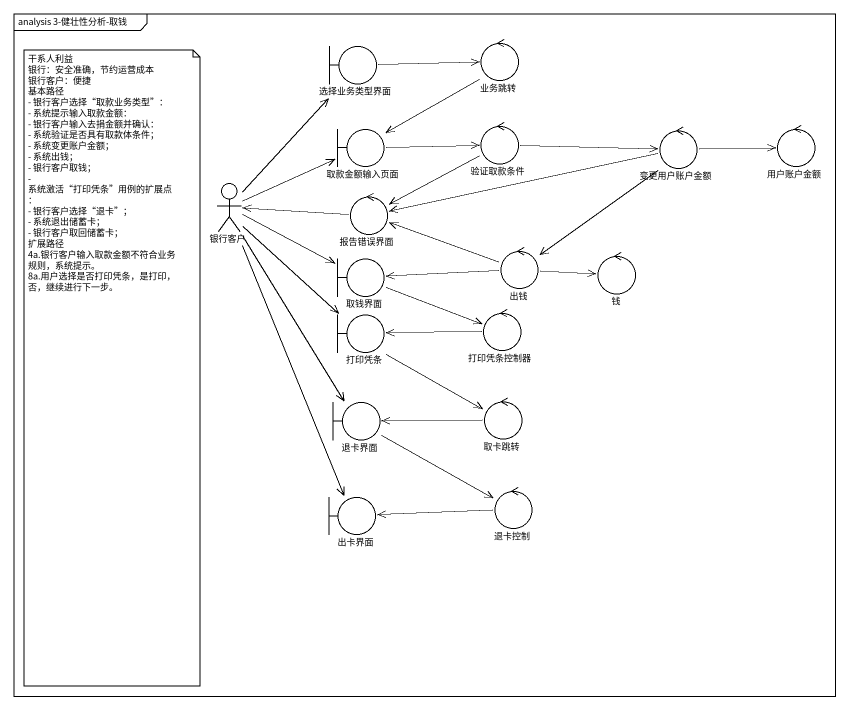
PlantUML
@startuml
mainframe analysis 3-健壮性分析-取钱
boundary 选择业务类型界面
control 业务跳转
boundary 取款金额输入页面
control 验证取款条件
control 变更用户账户金额
control 用户账户金额
actor 银行客户
control 报告错误界面
boundary 取钱界面
control 出钱
control 钱
boundary 打印凭条
control 打印凭条控制器
boundary 退卡界面
control 取卡跳转
boundary 出卡界面
control 退卡控制
选择业务类型界面 -right-> 业务跳转
业务跳转 --> 取款金额输入页面
取款金额输入页面 -right-> 验证取款条件
验证取款条件 -right-> 变更用户账户金额
验证取款条件 -left-> 报告错误界面
变更用户账户金额 -right-> 用户账户金额
变更用户账户金额 -left-> 报告错误界面
变更用户账户金额 --> 出钱
银行客户 -up-> 选择业务类型界面
银行客户 -right-> 取款金额输入页面
银行客户 <-right- 报告错误界面
银行客户 -right-> 取钱界面
银行客户 --> 打印凭条
银行客户 --> 退卡界面
银行客户 --> 出卡界面
取钱界面 -right-> 打印凭条控制器
出钱 -left-> 报告错误界面
出钱 -left-> 取钱界面
出钱 -right-> 钱
打印凭条 --> 取卡跳转
打印凭条控制器 -left-> 打印凭条
退卡界面 -right-> 退卡控制
取卡跳转 -left-> 退卡界面
退卡控制 -left-> 出卡界面
note as N1
  干系人利益
  银行：安全准确，节约运营成本
  银行客户：便捷
  基本路径
  - 银行客户选择“取款业务类型”：
  - 系统提示输入取款金额：
  - 银行客户输入去捐金额并确认：
  - 系统验证是否具有取款体条件；
  - 系统变更账户金额；
  - 系统出钱；
  - 银行客户取钱；
  - 系统激活“打印凭条”用例的扩展点：
  - 银行客户选择“退卡”；
  - 系统退出储蓄卡；
  - 银行客户取回储蓄卡；
  扩展路径
  4a.银行客户输入取款金额不符合业务规则，系统提示。
  8a.用户选择是否打印凭条，是打印，否，继续进行下一步。
end note
@enduml
